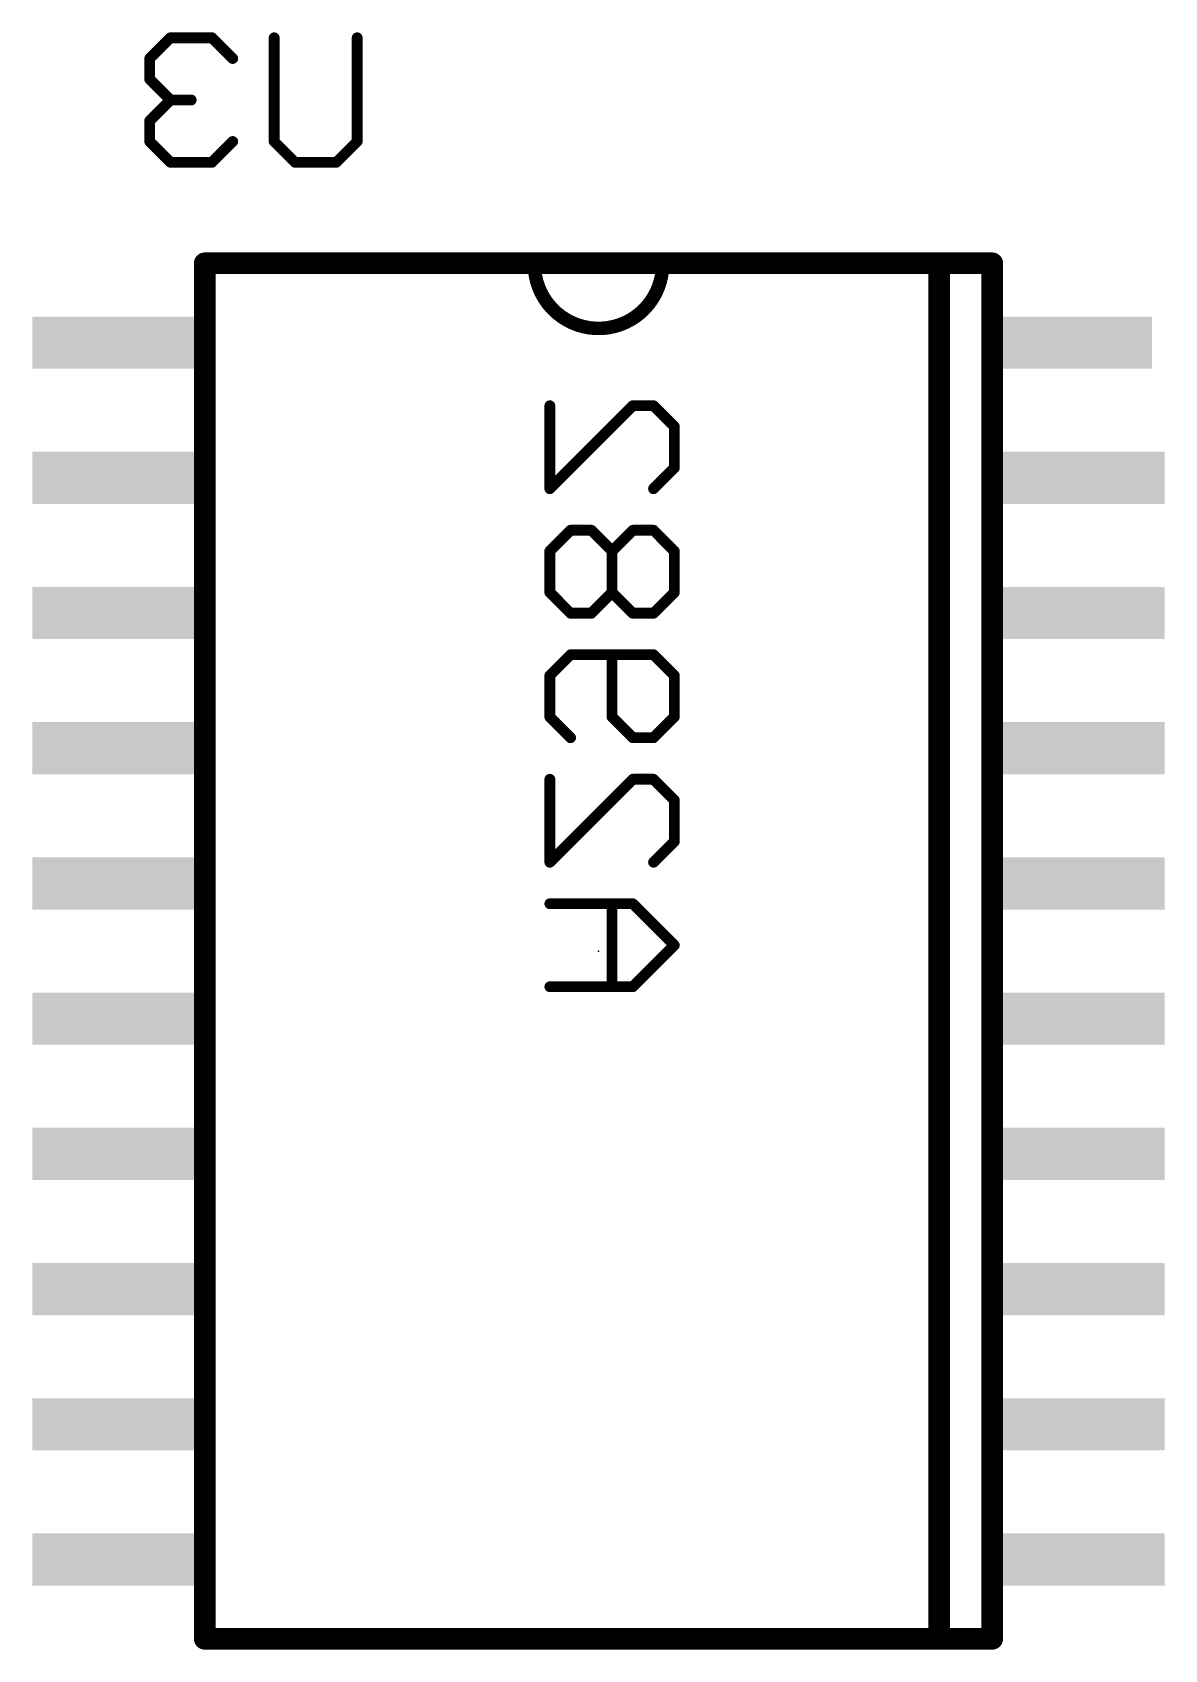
# Model space of a CAD drawing. Extents: x 0 to 100, y 1 to 103.
# Drawn here: x 19.71 to 30.35, y 51.95 to 67.14 of the extents above; entities that cross this region are included whole.
import ezdxf

# ---------------------------------------------------------------- set-up
doc = ezdxf.new("R2010")
doc.units = 0
for name, color, linetype in [('22', 253, 'CONTINUOUS'), ('24', 7, 'CONTINUOUS'), ('26', 253, 'CONTINUOUS'), ('28', 253, 'CONTINUOUS'), ('52', 253, 'CONTINUOUS')]:
    doc.layers.add(name, color=color, linetype=linetype)

# ---------------------------------------------------------------- blocks, each defined once
blk = doc.blocks.new('RECT')
blk.add_solid([(-0.5, -0.5), (0.5, -0.5), (-0.5, 0.5), (0.5, 0.5)])

msp = doc.modelspace()

# ---------------------------------------------------------------- linework, layer by layer
at = {"layer": '22'}
for points, const_width in [([(24.4342, 64.9072, 0.9201), (25.6342, 64.9072)], 0.127), ([(24.4658, 64.9098, 1), (24.4026, 64.9046)], 0.0635), ([(25.6658, 64.9046, 1), (25.6026, 64.9098)], 0.0635)]:
    msp.add_lwpolyline(points, format="xyb", dxfattribs=dict(at, const_width=const_width))
at = {"layer": '24'}
msp.add_point((25.0342, 58.5072), dxfattribs=at)
at = {"layer": '26', "const_width": 0.1016}
for points in [[(21.0123, 67.0854), (20.8174, 66.8905)], [(21.4021, 67.0854), (21.0123, 67.0854)], [(21.597, 66.8905), (21.4021, 67.0854)], [(21.9868, 66.1109), (21.9868, 67.0854)], [(22.7664, 67.0854), (22.7664, 66.1109)], [(20.8174, 66.8905), (20.8174, 66.6956)], [(20.8174, 66.6956), (21.0123, 66.5007)], [(21.0123, 66.5007), (20.8174, 66.3058)], [(21.0123, 66.5007), (21.2072, 66.5007)], [(20.8174, 66.3058), (20.8174, 66.1109)], [(20.8174, 66.1109), (21.0123, 65.916)], [(21.4021, 65.916), (21.597, 66.1109)], [(22.1817, 65.916), (21.9868, 66.1109)], [(22.7664, 66.1109), (22.5715, 65.916)], [(21.0123, 65.916), (21.4021, 65.916)], [(22.5715, 65.916), (22.1817, 65.916)]]:
    msp.add_lwpolyline(points, dxfattribs=at)
at = {"layer": '26', "const_width": 0.0508}
for points in [[(21.0123, 67.1108, 1), (21.0123, 67.06)], [(21.0303, 67.0674, 1), (20.9943, 67.1034)], [(21.4201, 67.1034, 1), (21.3841, 67.0674)], [(21.4021, 67.06, 1), (21.4021, 67.1108)], [(22.0122, 67.0854, 1), (21.9614, 67.0854)], [(22.7918, 67.0854, 1), (22.741, 67.0854)], [(20.7994, 66.9085, 1), (20.8354, 66.8725)], [(20.8428, 66.8905, 1), (20.792, 66.8905)], [(21.579, 66.8725, 1), (21.615, 66.9085)], [(20.8354, 66.7136, 1), (20.7994, 66.6776)], [(20.792, 66.6956, 1), (20.8428, 66.6956)], [(21.0123, 66.5261, 1), (21.0123, 66.4753)], [(21.0303, 66.4827, 1), (20.9943, 66.5187)], [(20.9943, 66.4827, 1), (21.0303, 66.5187)], [(21.2072, 66.4753, 1), (21.2072, 66.5261)], [(20.7994, 66.3238, 1), (20.8354, 66.2878)], [(20.8428, 66.3058, 1), (20.792, 66.3058)], [(20.8354, 66.1289, 1), (20.7994, 66.0929)], [(20.792, 66.1109, 1), (20.8428, 66.1109)], [(21.615, 66.0929, 1), (21.579, 66.1289)], [(22.0048, 66.1289, 1), (21.9688, 66.0929)], [(21.9614, 66.1109, 1), (22.0122, 66.1109)], [(22.741, 66.1109, 1), (22.7918, 66.1109)], [(22.7844, 66.0929, 1), (22.7484, 66.1289)], [(21.0123, 65.9414, 1), (21.0123, 65.8906)], [(20.9943, 65.898, 1), (21.0303, 65.934)], [(21.3841, 65.934, 1), (21.4201, 65.898)], [(21.4021, 65.8906, 1), (21.4021, 65.9414)], [(22.1817, 65.9414, 1), (22.1817, 65.8906)], [(22.1637, 65.898, 1), (22.1997, 65.934)], [(22.5535, 65.934, 1), (22.5895, 65.898)], [(22.5715, 65.8906, 1), (22.5715, 65.9414)]]:
    msp.add_lwpolyline(points, format="xyb", dxfattribs=at)
at = {"layer": '28', "const_width": 0.1016}
for points in [[(24.577, 63.6292), (24.577, 62.8496)], [(24.577, 62.8496), (25.3566, 63.6292)], [(25.3566, 63.6292), (25.5515, 63.6292)], [(25.5515, 63.6292), (25.7464, 63.4343)], [(25.7464, 63.4343), (25.7464, 63.0445)], [(25.7464, 63.0445), (25.5515, 62.8496)], [(24.7719, 62.4598), (24.577, 62.2649)], [(24.9668, 62.4598), (24.7719, 62.4598)], [(25.1617, 62.2649), (24.9668, 62.4598)], [(25.3566, 62.4598), (25.1617, 62.2649)], [(25.5515, 62.4598), (25.3566, 62.4598)], [(25.7464, 62.2649), (25.5515, 62.4598)], [(24.577, 62.2649), (24.577, 61.8751)], [(25.1617, 61.8751), (25.1617, 62.2649)], [(25.7464, 61.8751), (25.7464, 62.2649)], [(24.577, 61.8751), (24.7719, 61.6802)], [(24.9668, 61.6802), (25.1617, 61.8751)], [(25.1617, 61.8751), (25.3566, 61.6802)], [(25.5515, 61.6802), (25.7464, 61.8751)], [(24.7719, 61.6802), (24.9668, 61.6802)], [(25.3566, 61.6802), (25.5515, 61.6802)], [(24.577, 61.0955), (24.7719, 61.2904)], [(24.7719, 61.2904), (25.5515, 61.2904)], [(25.1617, 60.7057), (25.1617, 61.2904)], [(25.5515, 61.2904), (25.7464, 61.0955)], [(24.577, 60.7057), (24.577, 61.0955)], [(25.7464, 61.0955), (25.7464, 60.7057)], [(24.7719, 60.5108), (24.577, 60.7057)], [(25.3566, 60.5108), (25.1617, 60.7057)], [(25.7464, 60.7057), (25.5515, 60.5108)], [(25.5515, 60.5108), (25.3566, 60.5108)], [(24.577, 60.121), (24.577, 59.3414)], [(24.577, 59.3414), (25.3566, 60.121)], [(25.3566, 60.121), (25.5515, 60.121)], [(25.5515, 60.121), (25.7464, 59.9261)], [(25.7464, 59.9261), (25.7464, 59.5363)], [(25.7464, 59.5363), (25.5515, 59.3414)], [(25.3566, 58.9516), (24.577, 58.9516)], [(25.1617, 58.172), (25.1617, 58.9516)], [(25.7464, 58.5618), (25.3566, 58.9516)], [(25.3566, 58.172), (25.7464, 58.5618)], [(24.577, 58.172), (25.3566, 58.172)]]:
    msp.add_lwpolyline(points, dxfattribs=at)
at = {"layer": '28', "const_width": 0.0508}
for points in [[(24.6024, 63.6292, 1), (24.5516, 63.6292)], [(25.3566, 63.6546, 1), (25.3566, 63.6038)], [(25.3746, 63.6112, 1), (25.3386, 63.6471)], [(25.5695, 63.6471, 1), (25.5335, 63.6112)], [(25.5515, 63.6038, 1), (25.5515, 63.6546)], [(25.7718, 63.4343, 1), (25.721, 63.4343)], [(25.7284, 63.4163, 1), (25.7644, 63.4522)], [(25.721, 63.0445, 1), (25.7718, 63.0445)], [(25.7644, 63.0265, 1), (25.7284, 63.0624)], [(24.559, 62.8676, 1), (24.595, 62.8316)], [(25.5335, 62.8676, 1), (25.5695, 62.8316)], [(24.5516, 62.8496, 1), (24.6024, 62.8496)], [(24.7719, 62.4852, 1), (24.7719, 62.4344)], [(24.7899, 62.4418, 1), (24.7539, 62.4778)], [(24.9848, 62.4778, 1), (24.9488, 62.4418)], [(24.9668, 62.4344, 1), (24.9668, 62.4852)], [(25.3566, 62.4852, 1), (25.3566, 62.4344)], [(25.3746, 62.4418, 1), (25.3386, 62.4778)], [(25.5695, 62.4778, 1), (25.5335, 62.4418)], [(25.5515, 62.4344, 1), (25.5515, 62.4852)], [(24.559, 62.2829, 1), (24.595, 62.2469)], [(24.6024, 62.2649, 1), (24.5516, 62.2649)], [(25.1437, 62.2829, 1), (25.1797, 62.2469)], [(25.1871, 62.2649, 1), (25.1363, 62.2649)], [(25.1437, 62.2469, 1), (25.1797, 62.2829)], [(25.7718, 62.2649, 1), (25.721, 62.2649)], [(25.7284, 62.2469, 1), (25.7644, 62.2829)], [(24.595, 61.8931, 1), (24.559, 61.8571)], [(24.5516, 61.8751, 1), (24.6024, 61.8751)], [(25.1797, 61.8931, 1), (25.1437, 61.8571)], [(25.1363, 61.8751, 1), (25.1871, 61.8751)], [(25.1797, 61.8571, 1), (25.1437, 61.8931)], [(25.721, 61.8751, 1), (25.7718, 61.8751)], [(25.7644, 61.8571, 1), (25.7284, 61.8931)], [(24.7719, 61.7056, 1), (24.7719, 61.6548)], [(24.7539, 61.6622, 1), (24.7899, 61.6982)], [(24.9488, 61.6982, 1), (24.9848, 61.6622)], [(24.9668, 61.6548, 1), (24.9668, 61.7056)], [(25.3566, 61.7056, 1), (25.3566, 61.6548)], [(25.3386, 61.6622, 1), (25.3746, 61.6982)], [(25.5335, 61.6982, 1), (25.5695, 61.6622)], [(25.5515, 61.6548, 1), (25.5515, 61.7056)], [(24.7719, 61.3158, 1), (24.7719, 61.265)], [(24.7899, 61.2724, 1), (24.7539, 61.3084)], [(25.1871, 61.2904, 1), (25.1363, 61.2904)], [(25.5695, 61.3084, 1), (25.5335, 61.2724)], [(25.5515, 61.265, 1), (25.5515, 61.3158)], [(24.559, 61.1135, 1), (24.595, 61.0775)], [(24.6024, 61.0955, 1), (24.5516, 61.0955)], [(25.7718, 61.0955, 1), (25.721, 61.0955)], [(25.7284, 61.0775, 1), (25.7644, 61.1135)], [(24.595, 60.7237, 1), (24.559, 60.6877)], [(24.5516, 60.7057, 1), (24.6024, 60.7057)], [(25.1797, 60.7237, 1), (25.1437, 60.6877)], [(25.1363, 60.7057, 1), (25.1871, 60.7057)], [(25.721, 60.7057, 1), (25.7718, 60.7057)], [(25.7644, 60.6877, 1), (25.7284, 60.7237)], [(24.7539, 60.4928, 1), (24.7899, 60.5288)], [(25.3566, 60.5362, 1), (25.3566, 60.4854)], [(25.3386, 60.4928, 1), (25.3746, 60.5288)], [(25.5335, 60.5288, 1), (25.5695, 60.4928)], [(25.5515, 60.4854, 1), (25.5515, 60.5362)], [(24.6024, 60.121, 1), (24.5516, 60.121)], [(25.3566, 60.1464, 1), (25.3566, 60.0956)], [(25.3746, 60.103, 1), (25.3386, 60.139)], [(25.5695, 60.139, 1), (25.5335, 60.103)], [(25.5515, 60.0956, 1), (25.5515, 60.1464)], [(25.7718, 59.9261, 1), (25.721, 59.9261)], [(25.7284, 59.9081, 1), (25.7644, 59.9441)], [(25.721, 59.5363, 1), (25.7718, 59.5363)], [(25.7644, 59.5183, 1), (25.7284, 59.5543)], [(24.559, 59.3594, 1), (24.595, 59.3234)], [(24.5516, 59.3414, 1), (24.6024, 59.3414)], [(25.5335, 59.3594, 1), (25.5695, 59.3234)], [(24.577, 58.977, 1), (24.577, 58.9262)], [(25.1871, 58.9516, 1), (25.1363, 58.9516)], [(25.3746, 58.9696, 1), (25.3386, 58.9336)], [(25.3566, 58.9262, 1), (25.3566, 58.977)], [(25.7644, 58.5438, 1), (25.7284, 58.5798)], [(25.7284, 58.5438, 1), (25.7644, 58.5798)], [(24.577, 58.1974, 1), (24.577, 58.1466)], [(25.1363, 58.172, 1), (25.1871, 58.172)], [(25.3386, 58.19, 1), (25.3746, 58.154)], [(25.3566, 58.1466, 1), (25.3566, 58.1974)]]:
    msp.add_lwpolyline(points, format="xyb", dxfattribs=at)
at = {"layer": '52', "const_width": 0.2032}
for points in [[(28.2342, 64.9672), (21.3342, 64.9672)], [(21.3342, 64.9672), (21.3342, 52.0472)], [(28.7342, 64.9672), (28.2342, 64.9672)], [(28.2342, 52.0472), (28.2342, 64.9672)], [(28.7342, 52.0472), (28.7342, 64.9672)], [(21.3342, 52.0472), (28.2342, 52.0472)], [(28.2342, 52.0472), (28.7342, 52.0472)]]:
    msp.add_lwpolyline(points, dxfattribs=at)
at = {"layer": '52', "const_width": 0.1016}
for points in [[(21.3342, 65.018, 1), (21.3342, 64.9164)], [(21.385, 64.9672, 1), (21.2834, 64.9672)], [(28.2342, 65.018, 1), (28.2342, 64.9164)], [(28.285, 64.9672, 1), (28.1834, 64.9672)], [(28.2342, 64.9164, 1), (28.2342, 65.018)], [(28.785, 64.9672, 1), (28.6834, 64.9672)], [(28.7342, 64.9164, 1), (28.7342, 65.018)], [(21.3342, 52.098, 1), (21.3342, 51.9964)], [(28.2342, 52.098, 1), (28.2342, 51.9964)], [(28.2342, 51.9964, 1), (28.2342, 52.098)], [(28.7342, 51.9964, 1), (28.7342, 52.098)], [(21.2834, 52.0472, 1), (21.385, 52.0472)], [(28.1834, 52.0472, 1), (28.285, 52.0472)], [(28.6834, 52.0472, 1), (28.785, 52.0472)]]:
    msp.add_lwpolyline(points, format="xyb", dxfattribs=at)

# ---------------------------------------------------------------- block references
at = {"layer": '52', "xscale": 0.49, "rotation": 270}
for p, yscale in [((20.4742, 64.2222), 1.52), ((29.5342, 64.2222), 1.4), ((20.4742, 62.9522), 1.52), ((29.5942, 62.9522), 1.52), ((20.4742, 61.6822), 1.52), ((29.5942, 61.6822), 1.52), ((20.4742, 60.4122), 1.52), ((29.5942, 60.4122), 1.52), ((20.4742, 59.1422), 1.52), ((29.5942, 59.1422), 1.52), ((20.4742, 57.8722), 1.52), ((29.5942, 57.8722), 1.52), ((20.4742, 56.6022), 1.52), ((29.5942, 56.6022), 1.52), ((20.4742, 55.3322), 1.52), ((29.5942, 55.3322), 1.52), ((20.4742, 54.0622), 1.52), ((29.5942, 54.0622), 1.52), ((20.4742, 52.7922), 1.52), ((29.5942, 52.7922), 1.52)]:
    msp.add_blockref('RECT', p, dxfattribs=dict(at, yscale=yscale))

doc.saveas('drawing.dxf')
